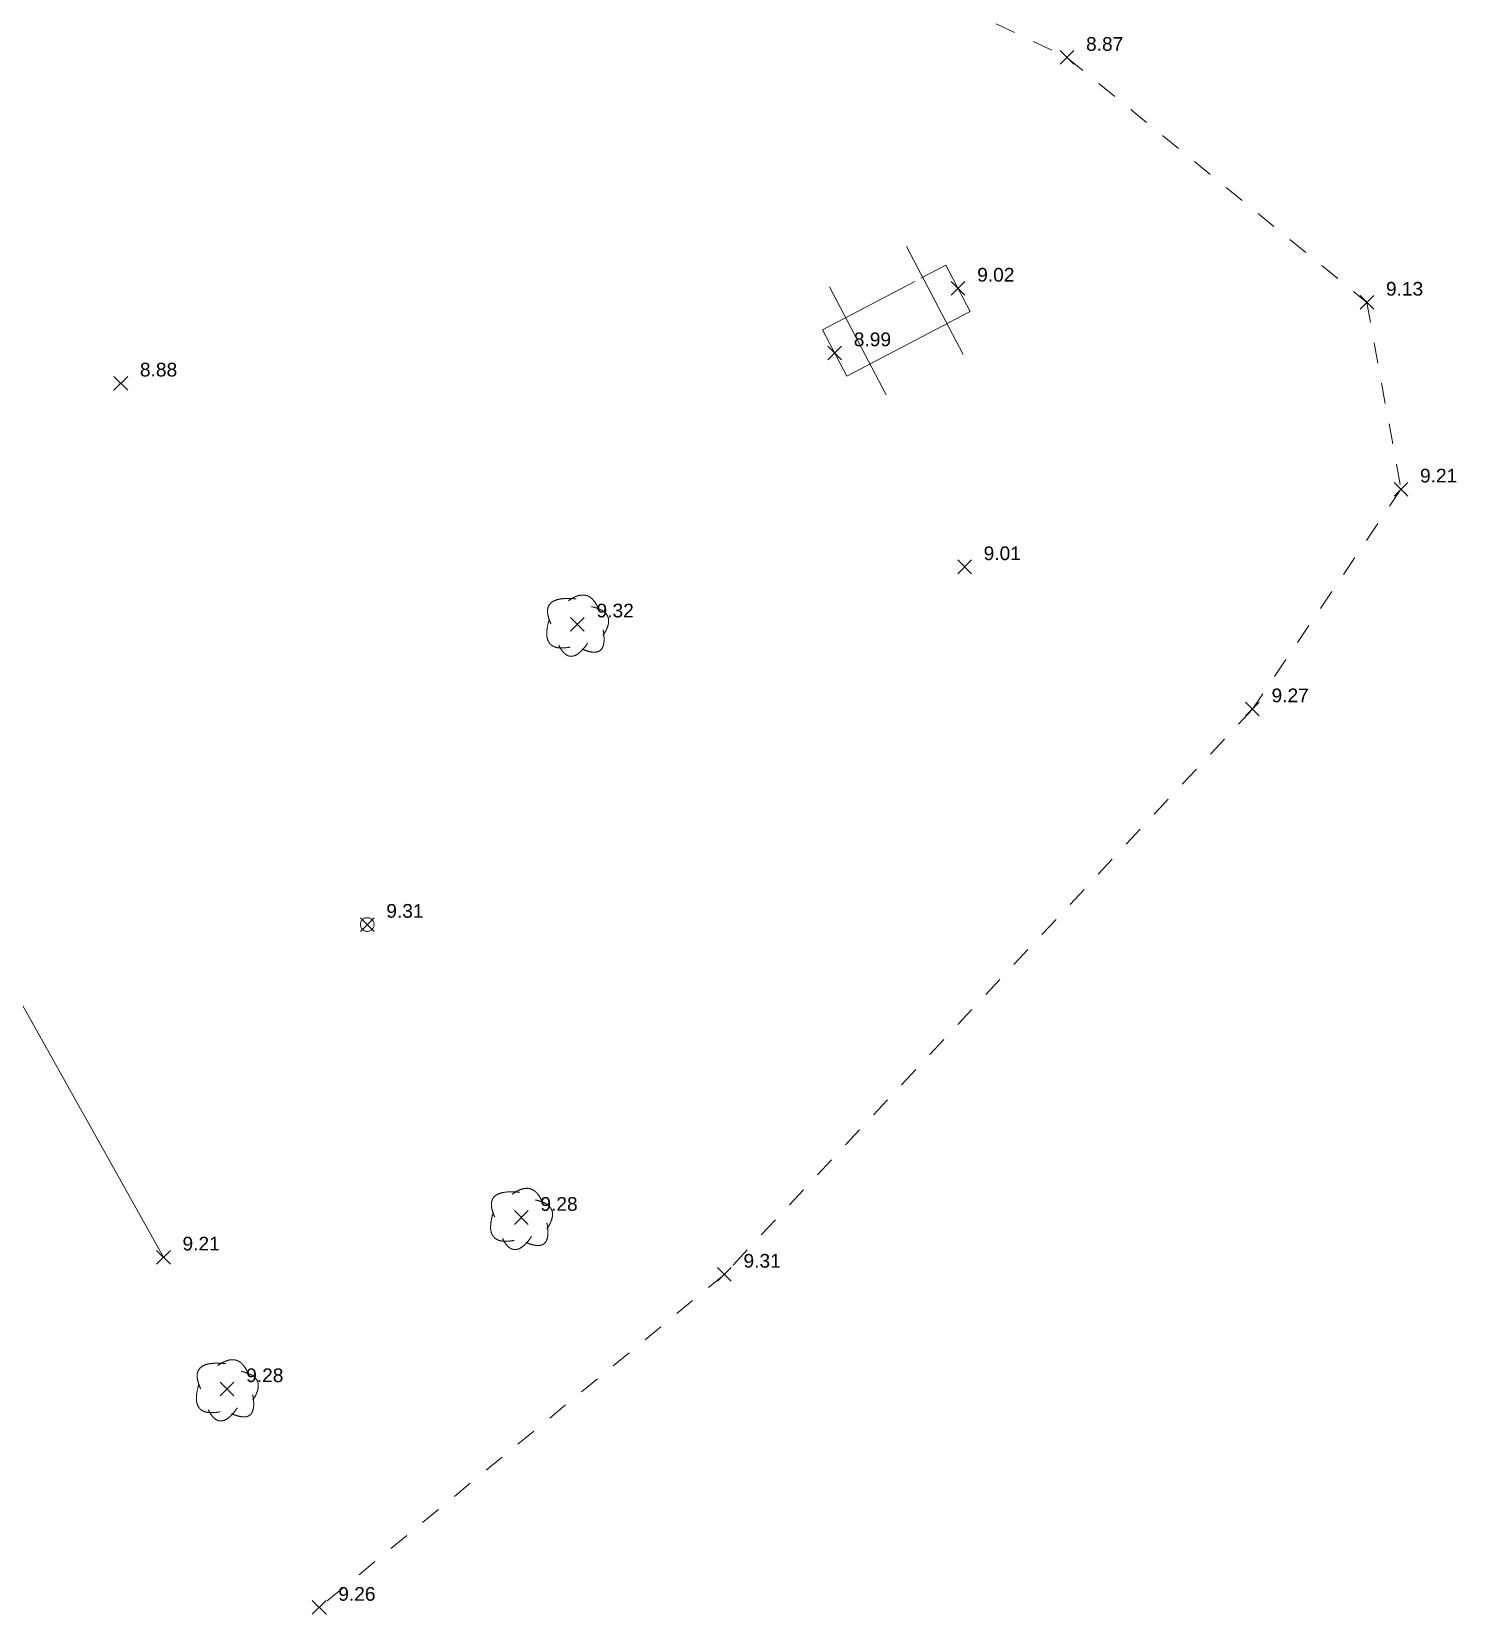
# Model space of a CAD drawing. Header units: metres. Extents: x 1232176 to 1232774, y 7198915 to 7199601.
# Drawn here: x 1232197.05 to 1232217.83, y 7198914.93 to 7198938.02 of the extents above; entities that cross this region are included whole.
import ezdxf

# ---------------------------------------------------------------- set-up
doc = ezdxf.new("R2010")
doc.units = ezdxf.units.M
doc.header["$PDMODE"] = 3
doc.header["$PDSIZE"] = 0.1
doc.linetypes.add('LL_0829', pattern=[0.6, 0.3, -0.3])
doc.linetypes.add('Socle_Continu', pattern=[2.5, 2.5, 0])
for name, color, linetype, lineweight in [('CLOTU_SCS', 212, 'Socle_Continu', 13), ('JARDI_SCS', 82, 'Socle_Continu', 13), ('MOBUR_SCS', 251, 'Socle_Continu', 13), ('SIGTA_SCI', 7, 'Socle_Continu', 13), ('SIGTO_SCI', 255, 'Socle_Continu', 13), ('VOIRI_SCS', 7, 'Socle_Continu', 13)]:
    doc.layers.add(name, color=color, linetype=linetype, lineweight=lineweight)
doc.styles.get("Standard").update_dxf_attribs({"font": 'arial.ttf'})
doc.styles.add('Style_1', font='WINGDNG2.TTF')
doc.linetypes.add('SL_1142', pattern='A,0.5,0,["£",Style_1,S=0.1,R=0,X=0.2,Y=0],0.5', length=1)

# ---------------------------------------------------------------- blocks, each defined once
blk = doc.blocks.new('YP_1521')
at = {"layer": 'SIGTO_SCI', "color": 7, "linetype": 'Socle_Continu'}
blk.add_point((0, 0), dxfattribs=at)
at = {"layer": 'SIGTA_SCI', "linetype": 'Socle_Continu'}
blk.add_attdef('ALT', (0.278, 0.099), '', height=0.2, dxfattribs=at)
at = {"layer": 'SIGTA_SCI', "linetype": 'Socle_Continu', "flags": 9}
blk.add_attdef('CALQUE_ALT', (1.69, -1.18), '', height=0.2, dxfattribs=at)
at = {"layer": 'SIGTO_SCI', "linetype": 'Socle_Continu', "flags": 9}
for tag, p in [('ID', (1.69, 0.105)), ('NATURE', (1.69, -0.216)), ('FAMILLE', (1.69, -0.538)), ('CALQUE', (1.69, -0.859)), ('PCRS', (1.69, -1.823))]:
    blk.add_attdef(tag, p, '', height=0.2, dxfattribs=at)
blk = doc.blocks.new('NP_0921')
at = {"layer": 'MOBUR_SCS', "linetype": 'Socle_Continu', "flags": 128}
for points in [[(0.188, -0.438), (0.188, 0.438)], [(0.812, -0.438), (0.812, 0.438)]]:
    blk.add_lwpolyline(points, dxfattribs=at)
blk.add_lwpolyline([(0, -0.188), (0, 0.188), (1, 0.188), (1, -0.188)], close=True, dxfattribs=at)
at = {"layer": 'MOBUR_SCS', "linetype": 'Socle_Continu', "flags": 9}
for tag, p in [('ID', (1.387, 0.588)), ('NATURE', (1.387, 0.266)), ('FAMILLE', (1.387, -0.055)), ('CALQUE', (1.387, -0.376)), ('PCRS', (1.387, -0.697))]:
    blk.add_attdef(tag, p, '', height=0.2, dxfattribs=at)
blk = doc.blocks.new('TP_1201')
at = {"layer": 'JARDI_SCS', "linetype": 'Socle_Continu'}
blk.add_circle((0, 0), 0.1, dxfattribs=at)
at = {"layer": 'JARDI_SCS', "linetype": 'Socle_Continu', "flags": 9}
for tag, p in [('ID', (0.488, -0.054)), ('NATURE', (0.488, -0.375)), ('FAMILLE', (0.488, -0.696)), ('CALQUE', (0.488, -1.017))]:
    blk.add_attdef(tag, p, '', height=0.2, dxfattribs=at)
blk = doc.blocks.new('TP_1203')
at = {"layer": 'JARDI_SCS', "linetype": 'Socle_Continu'}
for points in [[(-0.02, 0.369, 0.026081), (-0.147, 0.375, 0.000498), (-0.149, 0.375, 0.000061), (-0.149, 0.375, 0.039737), (-0.254, 0.367, 0.05935), (-0.332, 0.345, 0.002412), (-0.335, 0.344, 0.092506), (-0.393, 0.305, 0.000753), (-0.393, 0.305, 0.098491), (-0.424, 0.258, 0.011844), (-0.427, 0.252, 0.083514), (-0.437, 0.191, 0.009601), (-0.437, 0.184, 0.062383), (-0.423, 0.101, 0.027233), (-0.4, 0.034, 0.012932), (-0.386, 0.003)], [(0.317, 0.2, 0.007667), (0.31, 0.219, 0.026874), (0.279, 0.282, 0.047786), (0.236, 0.346, 0.023985), (0.22, 0.364, 0.040407), (0.188, 0.391, 0.05708), (0.15, 0.412, 0.021505), (0.134, 0.418, 0.075257), (0.079, 0.426, 0.004647), (0.075, 0.426, 0.067031), (0.011, 0.416, 0.025669), (-0.025, 0.403, 0.024468), (-0.058, 0.388, 0.036292), (-0.133, 0.341)], [(0.373, -0.166, 0.034341), (0.42, -0.085, 0.016386), (0.431, -0.062, 0.033024), (0.447, -0.013, 0.065516), (0.455, 0.048, 0.004498), (0.455, 0.052, 0.088708), (0.444, 0.108, 0.001985), (0.443, 0.11, 0.087204), (0.413, 0.157, 0.010127), (0.407, 0.164, 0.060799), (0.363, 0.198, 0.037701), (0.311, 0.224, 0.012492), (0.293, 0.231, 0.034867), (0.205, 0.256)], [(-0.414, 0.059, 0.030688), (-0.44, -0.051, 0.042762), (-0.448, -0.139, 0.002681), (-0.448, -0.145, 0.068057), (-0.437, -0.22, 0.027564), (-0.43, -0.238, 0.0661), (-0.407, -0.278, 0.02929), (-0.395, -0.292, 0.071575), (-0.359, -0.319, 0.024959), (-0.339, -0.328, 0.055555), (-0.293, -0.342, 0.042997), (-0.227, -0.347, 0.011964), (-0.208, -0.347, 0.03671), (-0.105, -0.334)], [(0.064, -0.363, 0.004702), (0.076, -0.368, 0.029397), (0.155, -0.395, 0.053456), (0.231, -0.408, 0.017025), (0.243, -0.409, 0.067312), (0.292, -0.402, 0.029038), (0.305, -0.398, 0.085197), (0.338, -0.377, 0.008842), (0.341, -0.374, 0.097758), (0.369, -0.332, 0.000163), (0.369, -0.332, 0.072483), (0.386, -0.268, 0.026786), (0.388, -0.219, 0.018833), (0.387, -0.184, 0.02958), (0.373, -0.081)], [(-0.274, -0.306, 0.039486), (-0.23, -0.38, 0.04359), (-0.198, -0.418, 0.016585), (-0.184, -0.431, 0.081902), (-0.139, -0.459, 0.006579), (-0.135, -0.461, 0.089308), (-0.092, -0.468, 0.016983), (-0.084, -0.468, 0.078527), (-0.037, -0.457, 0.013117), (-0.03, -0.454, 0.063228), (0.027, -0.417, 0.02257), (0.061, -0.386, 0.018838), (0.086, -0.359, 0.027877), (0.148, -0.278)]]:
    blk.add_lwpolyline(points, format="xyb", dxfattribs=at)
at = {"layer": 'JARDI_SCS', "linetype": 'Socle_Continu', "flags": 9}
for tag, p in [('ID', (0.889, 0.246)), ('NATURE', (0.889, -0.075)), ('FAMILLE', (0.889, -0.396)), ('CALQUE', (0.889, -0.718)), ('PCRS', (0.889, -1.039))]:
    blk.add_attdef(tag, p, '', height=0.2, dxfattribs=at)

msp = doc.modelspace()

# ---------------------------------------------------------------- linework, layer by layer
at = {"layer": 'CLOTU_SCS', "linetype": 'SL_1142'}
msp.add_polyline3d([(1232198.97, 7198920.137, 9.21), (1232191.839, 7198932.882, 8.77), (1232185.622, 7198944.074, 8), (1232178.713, 7198941.254, 8)], dxfattribs=at)
at = {"layer": 'VOIRI_SCS', "linetype": 'LL_0829'}
msp.add_polyline3d([(1232177.747, 7198942.449, 7.87), (1232185.998, 7198945.96, 7.83), (1232188.085, 7198946.009, 7.82), (1232194.126, 7198944.859, 7.89), (1232202.449, 7198942.269, 8.29), (1232212.15, 7198937.647, 8.87), (1232216.525, 7198934.072, 9.13), (1232217.022, 7198931.345, 9.21), (1232214.856, 7198928.138, 9.27), (1232207.153, 7198919.886, 9.31), (1232201.241, 7198915.026, 9.26)], dxfattribs=at)

# ---------------------------------------------------------------- block references
at = {"layer": 'JARDI_SCS', "linetype": 'Socle_Continu'}
for name, p in [('TP_1203', (1232205.009, 7198929.376, 9.32)), ('TP_1201', (1232201.942, 7198924.993, 9.31)), ('TP_1203', (1232204.19, 7198920.717, 9.28)), ('TP_1203', (1232199.898, 7198918.216, 9.28))]:
    msp.add_blockref(name, p, dxfattribs=at)
at = {"layer": 'MOBUR_SCS', "linetype": 'Socle_Continu', "xscale": 2.031309795965009, "yscale": 2.031309795965009, "rotation": 207.6635548402973}
msp.add_blockref('NP_0921', (1232210.562, 7198934.277, 9.02), dxfattribs=at)
at = {"layer": 'SIGTO_SCI', "linetype": 'Socle_Continu'}
ref = msp.add_blockref('YP_1521', (1232212.15, 7198937.647, 8.87), dxfattribs=at)
ref.add_attrib('ALT', '8.87', (1232212.428, 7198937.745, 8.87), dxfattribs={"layer": 'SIGTA_SCI', "linetype": 'Socle_Continu', "height": 0.2})
ref = msp.add_blockref('YP_1521', (1232210.562, 7198934.277, 9.02), dxfattribs=at)
ref.add_attrib('ALT', '9.02', (1232210.84, 7198934.376, 9.02), dxfattribs={"layer": 'SIGTA_SCI', "linetype": 'Socle_Continu', "height": 0.2})
ref = msp.add_blockref('YP_1521', (1232216.525, 7198934.072, 9.13), dxfattribs=at)
ref.add_attrib('ALT', '9.13', (1232216.803, 7198934.171, 9.13), dxfattribs={"layer": 'SIGTA_SCI', "linetype": 'Socle_Continu', "height": 0.2})
ref = msp.add_blockref('YP_1521', (1232208.762, 7198933.334, 8.99), dxfattribs=at)
ref.add_attrib('ALT', '8.99', (1232209.04, 7198933.433, 8.99), dxfattribs={"layer": 'SIGTA_SCI', "linetype": 'Socle_Continu', "height": 0.2})
ref = msp.add_blockref('YP_1521', (1232198.348, 7198932.893, 8.88), dxfattribs=at)
ref.add_attrib('ALT', '8.88', (1232198.626, 7198932.991, 8.88), dxfattribs={"layer": 'SIGTA_SCI', "linetype": 'Socle_Continu', "height": 0.2})
ref = msp.add_blockref('YP_1521', (1232217.022, 7198931.345, 9.21), dxfattribs=at)
ref.add_attrib('ALT', '9.21', (1232217.3, 7198931.444, 9.21), dxfattribs={"layer": 'SIGTA_SCI', "linetype": 'Socle_Continu', "height": 0.2})
ref = msp.add_blockref('YP_1521', (1232210.656, 7198930.213, 9.01), dxfattribs=at)
ref.add_attrib('ALT', '9.01', (1232210.934, 7198930.311, 9.01), dxfattribs={"layer": 'SIGTA_SCI', "linetype": 'Socle_Continu', "height": 0.2})
ref = msp.add_blockref('YP_1521', (1232205.009, 7198929.376, 9.32), dxfattribs=at)
ref.add_attrib('ALT', '9.32', (1232205.287, 7198929.475, 9.32), dxfattribs={"layer": 'SIGTA_SCI', "linetype": 'Socle_Continu', "height": 0.2})
ref = msp.add_blockref('YP_1521', (1232214.856, 7198928.138, 9.27), dxfattribs=at)
ref.add_attrib('ALT', '9.27', (1232215.134, 7198928.237, 9.27), dxfattribs={"layer": 'SIGTA_SCI', "linetype": 'Socle_Continu', "height": 0.2})
ref = msp.add_blockref('YP_1521', (1232201.942, 7198924.993, 9.31), dxfattribs=at)
ref.add_attrib('ALT', '9.31', (1232202.22, 7198925.092, 9.31), dxfattribs={"layer": 'SIGTA_SCI', "linetype": 'Socle_Continu', "height": 0.2})
ref = msp.add_blockref('YP_1521', (1232204.19, 7198920.717, 9.28), dxfattribs=at)
ref.add_attrib('ALT', '9.28', (1232204.468, 7198920.815, 9.28), dxfattribs={"layer": 'SIGTA_SCI', "linetype": 'Socle_Continu', "height": 0.2})
ref = msp.add_blockref('YP_1521', (1232198.97, 7198920.137, 9.21), dxfattribs=at)
ref.add_attrib('ALT', '9.21', (1232199.247, 7198920.236, 9.21), dxfattribs={"layer": 'SIGTA_SCI', "linetype": 'Socle_Continu', "height": 0.2})
ref = msp.add_blockref('YP_1521', (1232207.153, 7198919.886, 9.31), dxfattribs=at)
ref.add_attrib('ALT', '9.31', (1232207.431, 7198919.985, 9.31), dxfattribs={"layer": 'SIGTA_SCI', "linetype": 'Socle_Continu', "height": 0.2})
ref = msp.add_blockref('YP_1521', (1232199.898, 7198918.216, 9.28), dxfattribs=at)
ref.add_attrib('ALT', '9.28', (1232200.176, 7198918.315, 9.28), dxfattribs={"layer": 'SIGTA_SCI', "linetype": 'Socle_Continu', "height": 0.2})
ref = msp.add_blockref('YP_1521', (1232201.241, 7198915.026, 9.26), dxfattribs=at)
ref.add_attrib('ALT', '9.26', (1232201.519, 7198915.124, 9.26), dxfattribs={"layer": 'SIGTA_SCI', "linetype": 'Socle_Continu', "height": 0.2})

doc.saveas('drawing.dxf')
